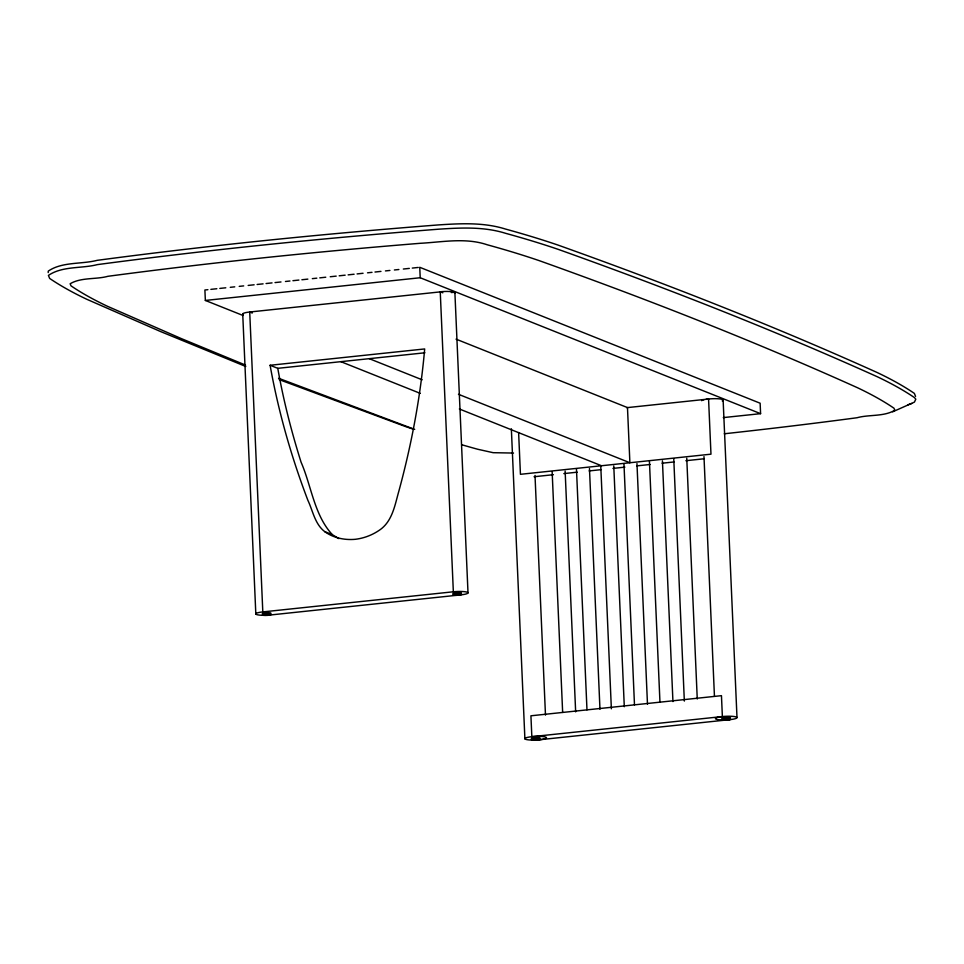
<?xml version="1.0" encoding="UTF-8"?>
<svg xmlns="http://www.w3.org/2000/svg" width="964" height="964" viewBox="0 0 964 964"><rect width="100%" height="100%" fill="white"/><g stroke="black" fill="none" stroke-linecap="round" stroke-linejoin="round"><path stroke-width="1.45" d="M48.2 272.595L48.248 271.125C62.13 261.593 81.434 264.401 97.183 260.34A1268.094 211.478 -2.5 0 1 251.869 241.904A1267.985 211.465 -2.5 0 1 438.644 224.901C460.913 223.443 483.904 222.262 505.498 229.058A1615.869 269.474 -2.5 0 1 558.204 245.145C666.088 283.645 772.815 325.495 877.264 372.562A1615.941 269.486 -2.5 0 1 914.354 393.384L915.571 396.409M724.277 433.776A1246.5 207.875 -2.5 0 0 857.032 417.737C869.106 414.387 883.819 416.834 894.845 410.254L893.941 408.158L890.206 405.687A1593.492 265.739 -2.5 0 0 857.599 387.781C753.366 340.822 646.844 299.045 539.177 260.629A1593.492 265.751 -2.5 0 0 487.218 244.772C465.564 237.409 442.368 242.121 420.208 243.302A1246.609 207.899 -2.5 0 0 259.991 258.171A1246.609 207.899 -2.5 0 0 107.944 276.294C95.87 279.632 81.145 277.186 70.131 283.765L71.035 285.862L74.758 288.344A1593.167 265.69 -2.5 0 0 107.365 306.239L181.353 338.605L245.567 365.103M892.64 411.833L914.414 402.121L915.8 399.192L914.535 397.65A1615.941 269.486 -2.5 0 0 877.457 376.828C773.008 329.772 666.269 287.911 558.385 249.423A1615.869 269.474 -2.5 0 0 505.678 233.336C484.097 226.54 461.093 227.709 438.825 229.179A1267.985 211.465 -2.5 0 0 252.062 246.182A1268.094 211.478 -2.5 0 0 97.364 264.618C81.627 268.679 62.323 265.859 48.429 275.403L49.646 278.427A1615.664 269.438 -2.5 0 0 86.736 299.25L160.892 331.688L245.772 366.477M907.799 404.844L911.751 403.506M207.887 289.682L204.898 289.995L205.356 300.443L243.024 315.481M210.863 289.369L216.84 288.73M219.816 288.417L225.793 287.79M230.263 287.32L234.746 286.838M239.217 286.368L243.687 285.898M248.17 285.428L254.135 284.79M257.123 284.476L263.088 283.85M266.076 283.537L272.041 282.898M275.029 282.585L280.994 281.958M285.465 281.488L289.947 281.006M292.935 280.693L298.9 280.066M301.889 279.753L307.853 279.114M312.324 278.644L316.807 278.174M319.783 277.861L325.76 277.222M330.23 276.752L336.195 276.126M339.183 275.812L345.148 275.174M348.137 274.861L354.101 274.234M357.09 273.921L363.054 273.282M367.537 272.812L372.008 272.342M374.996 272.029L380.961 271.39M385.443 270.92L389.914 270.45M394.397 269.98L398.867 269.51M403.338 269.028L409.314 268.402M412.291 268.088L418.268 267.45M205.356 300.443L420.208 277.74L760.584 413.664L760.138 403.217L419.75 267.293L420.208 277.74M440.247 291.887L249.712 312.011A10.845 1.808 -2.5 0 0 243.41 314.613M451.321 292.55L454.213 292.237M270.101 365.272L424.678 348.944C420.497 396.843 411.58 444.284 398.988 490.664C394.879 504.931 392.481 521.801 378.9 530.525C371.839 535.249 363.777 538.274 355.342 539.298C344.63 540.274 333.472 538.008 324.675 531.598C314.842 523.994 312.902 510.932 307.877 500.292C291.2 456.562 278.319 411.351 270.101 365.272L277.777 368.332L424.907 352.788M626.696 407.676L708.564 399.024L710.974 454.177L520.439 474.312L518.62 432.571M723.289 417.605L760.584 413.664M534.056 476.746L553.408 474.698M563.832 473.601L577.231 472.179M589.137 470.926L601.042 469.661M612.947 468.408L624.865 467.154M636.77 465.889L650.17 464.479M662.075 463.214L673.981 461.961M685.886 460.708L703.756 458.816M262.81 611.911L453.345 591.788A10.845 1.808 -2.5 0 1 467.311 592.245A10.845 1.808 -2.5 0 1 461.009 594.848L270.474 614.972A10.845 1.808 -2.5 0 1 256.508 614.514A10.845 1.808 -2.5 0 1 262.81 611.911L249.712 312.011L252.267 313.035M531.839 736.689L722.373 716.565A10.845 1.808 -2.5 0 1 736.906 717.927A10.845 1.808 -2.5 0 1 719.349 719.783A10.845 1.808 -2.5 0 1 722.373 716.565L721.458 695.671L530.923 715.794L531.839 736.689A10.845 1.808 -2.5 0 0 528.814 739.906A10.845 1.808 -2.5 0 0 546.371 738.05A10.845 1.808 -2.5 0 0 531.839 736.689L534.393 737.713M539.503 739.75L730.037 719.626M513.511 453.056L493.158 452.694L477.746 449.26A1593.167 265.69 -2.5 0 1 462.057 444.826M414.689 429.39L278.584 378.262M279.162 379.611L405.796 426.654A1615.652 269.438 -2.5 0 0 412.821 429.016M453.345 591.788L440.247 291.779L442.801 292.803M456.044 339.135L627.48 407.591L629.89 462.744L458.454 394.288M369.248 358.668L422.208 379.816M340.87 361.669L420.316 393.384M459.346 408.977L601.512 465.745M324.675 531.598L332.351 534.659L338.906 538.623M722.373 716.565L724.928 717.577M332.351 534.659C314.252 515.222 311.444 486.001 301.093 462.238C291.393 431.45 283.392 400.12 277.777 368.332M723.121 399.903L736.99 717.457M703.985 456.599L714.445 696.261M686.754 458.249L697.261 699.008M673.764 458.816L684.344 701.081M662.425 460.816L672.944 701.575M649.435 461.394L659.954 702.141M636.963 463.515L647.483 704.262M623.973 464.082L634.481 704.841M613.779 465.961L624.298 706.72M600.789 466.528L611.369 708.793M589.462 468.528L599.97 709.287M576.472 469.094L586.98 709.853M565.133 471.095L575.653 711.854M552.143 471.673L562.651 712.42M535.008 475.445L545.479 715.107M511.354 428.787L524.898 738.858M454.9 292.767L468.01 592.908M242.723 313.951L255.822 613.984M722.687 718.662A4.338 0.723 -2.5 0 1 725.771 717.385A4.338 0.723 -2.5 0 1 730.158 718.216M706.022 399.337A10.845 1.808 -2.5 0 1 719.204 398.843A10.845 1.808 -2.5 0 1 722.217 400.867M701.647 400.699A10.845 1.808 -2.5 0 1 703.961 399.747M532.935 738.894A4.338 0.723 -2.5 0 1 532.092 737.966A4.338 0.723 -2.5 0 1 537.792 737.496A4.338 0.723 -2.5 0 1 539.623 738.352M262.594 613.875A4.338 0.723 -2.5 0 1 266.775 612.718A4.338 0.723 -2.5 0 1 270.595 613.574M453.658 593.884A4.338 0.723 -2.5 0 1 456.743 592.619A4.338 0.723 -2.5 0 1 461.129 593.45M440.247 291.779A10.845 1.808 -2.5 0 1 451.369 291.658A10.845 1.808 -2.5 0 1 454.526 293.345M723.518 720.024A4.338 0.723 -2.5 0 0 730.543 719.277A4.338 0.723 -2.5 0 0 724.723 718.734A4.338 0.723 -2.5 0 0 723.518 720.024M532.984 740.147A4.338 0.723 -2.5 0 0 540.009 739.412A4.338 0.723 -2.5 0 0 534.201 738.858A4.338 0.723 -2.5 0 0 532.984 740.147M263.955 615.369A4.338 0.723 -2.5 0 0 270.968 614.634A4.338 0.723 -2.5 0 0 265.16 614.08A4.338 0.723 -2.5 0 0 263.955 615.369M454.49 595.246A4.338 0.723 -2.5 0 0 461.503 594.511A4.338 0.723 -2.5 0 0 455.695 593.957A4.338 0.723 -2.5 0 0 454.49 595.246"/></g></svg>
